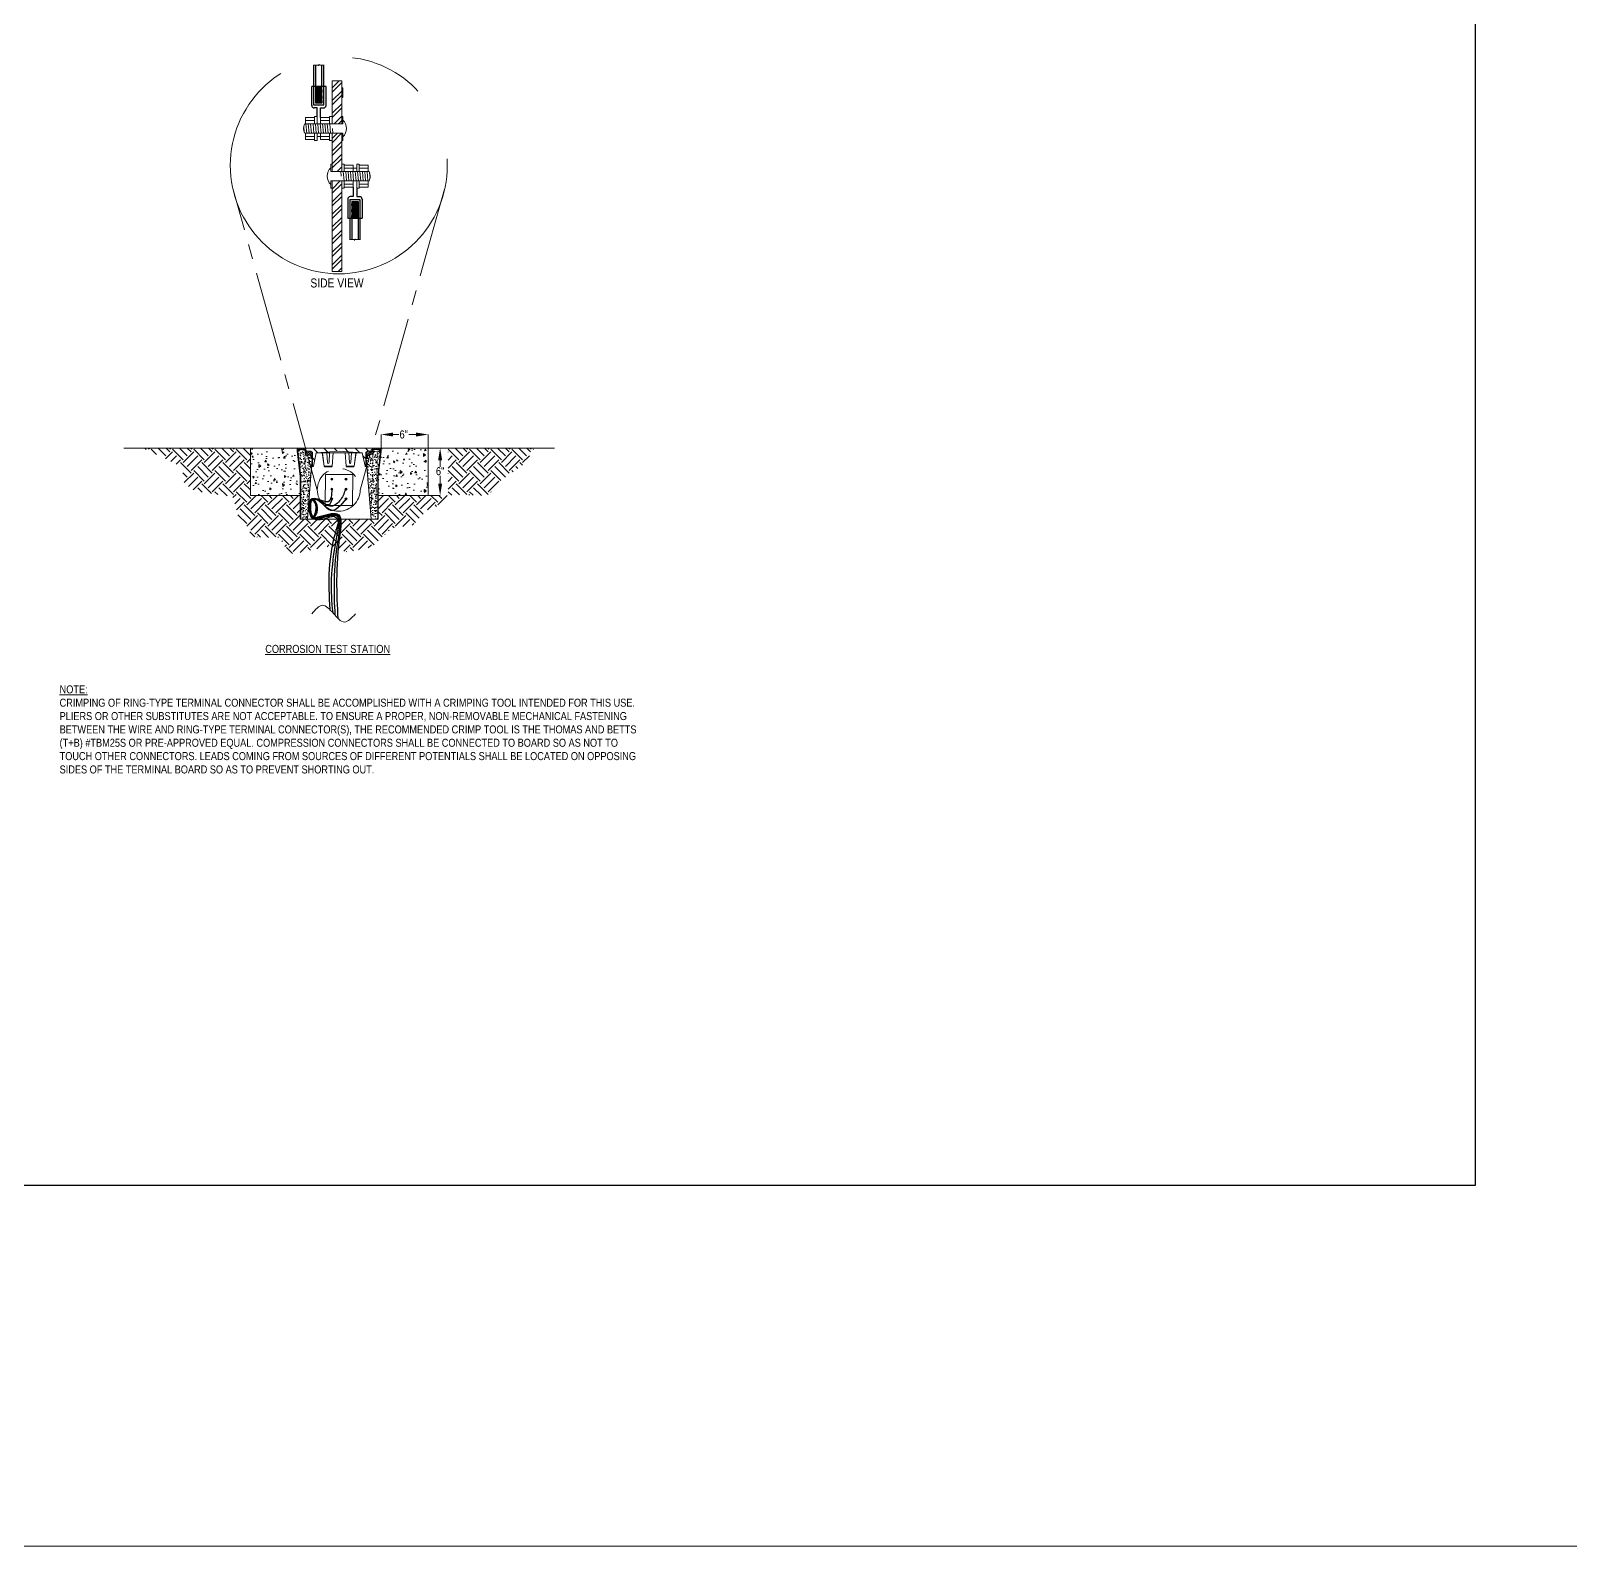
# Model space of a CAD drawing. Header units: inches. Extents: x 0 to 4744, y 0 to 4696.
# Drawn here: x 3428.4 to 3813.2, y 2075.3 to 2454 of the extents above; entities that cross this region are included whole.
import ezdxf

# ---------------------------------------------------------------- set-up
doc = ezdxf.new("R2010")
doc.units = ezdxf.units.IN
doc.header["$LTSCALE"] = 0.2
doc.header["$MEASUREMENT"] = 0
doc.linetypes.add('CENTER2', pattern=[1.125, 0.75, -0.125, 0.125, -0.125])
for name, color, linetype, lineweight in [('E-WIRE-LEAD', 50, 'Continuous', 25), ('G-ANNO', 122, 'Continuous', 20), ('G-ANNO-DIMS', 3, 'Continuous', 20), ('G-DIMS-JOG', 6, 'Continuous', 20), ('MS-LABL-1', 142, 'Continuous', 13), ('MS-LABL-2', 30, 'Continuous', 25), ('O-CONC', 253, 'Continuous', 15), ('O-ERTH', 33, 'Continuous', 20), ('O-MISC', 7, 'Continuous', 15)]:
    doc.layers.add(name, color=color, linetype=linetype, lineweight=lineweight)
doc.styles.get("Standard").update_dxf_attribs({"font": 'ARIALN.TTF'})
doc.dimstyles.get("Standard").update_dxf_attribs({"dimtxt": 2, "dimasz": 3, "dimexe": 0.18, "dimexo": 0.0625, "dimgap": 0.09, "dimtad": 0, "dimtih": 1, "dimtoh": 1, "dimdec": 4, "dimzin": 0, "dimdsep": 46, "dimlunit": 4, "dimtxsty": 'Standard', "dimcen": 0.09, "dimclrd": 256, "dimclre": 256, "dimclrt": 256, "dimadec": 0, "dimazin": 0, "dimtfac": 1, "dimtdec": 4, "dimtofl": 0, "dimtmove": 0, "dimatfit": 3, "dimfxl": 1, "dimtolj": 1, "dimtzin": 0, "dimlwd": -1, "dimlwe": -1, "dimarcsym": 0})
pattern_1 = [(95, (2922.259, 1684.869), (3.674452, 3.083231), [0.499652, -5.496169]), (40, (2922.259, 1684.869), (-4.197022, 2.889773), [0.399721, -4.396935]), (145.45144, (2922.565, 1685.126), (-0.52257, 5.973004), [0.424639, -4.671025]), (91.1842, (2921.317, 1685.811), (5.80724, 4.247797), [0.74948, -8.244253]), (141.6356, (2921.801, 1686.165), (-0.18587, 8.99181), [0.63696, -7.00654]), (36.1842, (2921.317, 1685.811), (-0.18587, 8.99181), [0.59958, -6.5954]), (66, (2922.0234, 1686.0468), (4.708528, 0.915245), [0.499652, -5.496169]), (11, (2922.0234, 1686.047), (-2.269808, 4.56221), [0.399721, -4.396935]), (116.45144, (2922.4158, 1686.123), (2.43872, 5.477454), [0.424639, -4.671025]), (82.5, (2922.2589, 1684.869), (-1.5109013, 1.6254657), [0, -4.343639, 0, -4.463555, 0, -4.41359]), (52.5, (2922.259, 1684.869), (-0.6187216, 3.097237), [0, -2.5448926, 0, -4.2437084, 0, -1.682161]), (12.5, (2921.2084, 1683.8186), (2.6209607, 2.4084595), [0, -1.665506, 0, -5.196378, 0, -6.895193]), (2.5, (2920.7373, 1683.3475), (2.27568, 3.218822), [0, -2.165157, 0, -3.450928, 0, -4.896587])]

# ---------------------------------------------------------------- blocks, each defined once
blk = doc.blocks.new('*D16')
at = {"layer": 'Defpoints', "color": 0, "transparency": 16777216}
for p in [(3515.99, 2353.09), (3515.99, 2349.68), (3527.73, 2349.68)]:
    blk.add_point(p, dxfattribs=at)
at = {"layer": 'G-ANNO-DIMS', "transparency": 16777216}
for p, q in [((3515.99, 2349.68), (3515.99, 2353.09)), ((3518.99, 2353.09), (3520.4, 2353.09)), ((3524.73, 2353.09), (3522.89, 2353.09)), ((3527.73, 2349.68), (3527.73, 2353.09))]:
    blk.add_line(p, q, dxfattribs=at)
for points in [[(3518.99, 2353.59), (3518.99, 2352.59), (3515.99, 2353.09)], [(3524.73, 2353.59), (3524.73, 2352.59), (3527.73, 2353.09)]]:
    blk.add_solid(points, dxfattribs=at)
at = {"layer": 'G-ANNO-DIMS', "transparency": 16777216, "insert": (3521.65, 2353.09), "char_height": 2, "attachment_point": 5}
blk.add_mtext('\\A1;6"', dxfattribs=at)
blk = doc.blocks.new('*D17')
at = {"layer": 'Defpoints', "color": 0, "transparency": 16777216}
for p in [(3527.73, 2349.68), (3530.75, 2349.68), (3527.73, 2337.84)]:
    blk.add_point(p, dxfattribs=at)
at = {"layer": 'G-ANNO-DIMS', "transparency": 16777216}
for p, q in [((3527.73, 2349.68), (3530.75, 2349.68)), ((3530.75, 2346.68), (3530.75, 2345.02)), ((3530.75, 2340.84), (3530.75, 2342.8)), ((3527.73, 2337.84), (3530.75, 2337.84))]:
    blk.add_line(p, q, dxfattribs=at)
for points in [[(3530.25, 2346.68), (3531.25, 2346.68), (3530.75, 2349.68)], [(3530.25, 2340.84), (3531.25, 2340.84), (3530.75, 2337.84)]]:
    blk.add_solid(points, dxfattribs=at)
at = {"layer": 'G-ANNO-DIMS', "transparency": 16777216, "insert": (3530.75, 2343.91), "char_height": 2, "attachment_point": 5}
blk.add_mtext('\\A1;6"', dxfattribs=at)

msp = doc.modelspace()

# ---------------------------------------------------------------- hatches: boundary and pattern name
at = {"layer": 'O-CONC'}
h = msp.add_hatch(dxfattribs=at)
h.set_pattern_fill('AR-CONC', color=256, scale=0.666202, angle=45)
h.set_pattern_definition(pattern_1)
h.paths.add_polyline_path([(3495.15539, 2348.93995), (3495.15539, 2349.68017), (3483.3118, 2349.68017), (3483.3118, 2337.83657), (3495.89562, 2337.83657), (3495.89562, 2342.61665)])
h.paths.add_polyline_path([(3484.49049, 2347.24005, -1), (3485.60082, 2347.24005, -1)], flags=16)
h.paths.add_polyline_path([(3487.26816, 2339.95968, -1), (3486.15782, 2339.95968, -1)], flags=16)
h.paths.add_polyline_path([(3492.11488, 2347.24005, -1), (3493.22522, 2347.24005, -1)], flags=16)
h.paths.add_polyline_path([(3494.89255, 2339.95968, -1), (3493.78222, 2339.95968, -1)], flags=16)
h = msp.add_hatch(dxfattribs=at)
h.set_pattern_fill('AR-CONC', color=256, scale=0.222067)
h.set_pattern_definition([(50, (2922.2589, 1684.8691), (1.5928012, -0.139352), [0.1665506, -1.8320562]), (355, (2922.2589, 1684.869), (-0.3081215, 1.6703737), [0.1332405, -1.465645]), (100.45144, (2922.3916, 1684.8575), (1.2846797, 1.5310216), [0.1415462, -1.5570082]), (46.1842, (2922.259, 1685.3132), (2.3699953, -0.3675644), [0.249826, -2.748084]), (96.63564, (2922.4564, 1685.2826), (2.0755797, 2.1632), [0.2123194, -2.3355136]), (351.18416, (2922.259, 1685.3132), (2.0755797, 2.1632), [0.199861, -2.1984674]), (21, (2922.481, 1685.2022), (1.325536, -0.8940854), [0.1665506, -1.8320562]), (326, (2922.481, 1685.2022), (0.540324, 1.610322), [0.1332405, -1.465645]), (71.45144, (2922.5914, 1685.1277), (1.8658601, 0.7162366), [0.1415462, -1.5570082]), (37.5, (2922.2589, 1684.8691), (0.02700308, 0.7392488), [0, -1.4478796, 0, -1.4878517, 0, -1.47119665]), (7.5, (2922.2589, 1684.8691), (0.5841917, 0.8758599), [0, -0.8482975, 0, -1.41456946, 0, -0.5607202]), (327.5, (2921.7637, 1684.8691), (1.1854457, -0.05008702), [0, -0.5551685, 0, -1.7321259, 0, -2.2983978]), (317.5, (2921.5416, 1684.8691), (1.2950665, 0.2223006), [0, -0.7217191, 0, -1.1503092, 0, -1.6321955])])
h.paths.add_polyline_path([(3498.85652, 2348.19972), (3498.85652, 2348.21028), (3498.7395, 2348.21028), (3498.59494, 2347.11463), (3498.41966, 2347.11253), (3498.41111, 2347.82588), (3497.03705, 2348.27255), (3497.03705, 2349.33814), (3495.47768, 2349.33814), (3495.47768, 2348.93995), (3495.15539, 2348.93995), (3495.89562, 2342.61665), (3495.89562, 2331.91478), (3497.55885, 2331.91478)])
h.paths.add_polyline_path([(3515.88169, 2348.93995), (3515.5594, 2348.93995), (3515.5594, 2349.33814), (3514.00003, 2349.33814), (3514.00003, 2348.27255), (3512.62597, 2347.82588), (3512.61742, 2347.11253), (3512.44214, 2347.11463), (3512.29759, 2348.21028), (3512.18056, 2348.21028), (3512.18056, 2348.19972), (3513.47823, 2331.91478), (3515.14146, 2331.91478), (3515.14146, 2342.61665)])
h = msp.add_hatch(dxfattribs=at)
h.set_pattern_fill('AR-CONC', color=256, scale=0.666202, angle=45)
h.set_pattern_definition(pattern_1)
h.paths.add_polyline_path([(3515.88169, 2348.93995), (3515.88169, 2349.68017), (3527.72528, 2349.68017), (3527.72528, 2337.83657), (3515.14146, 2337.83657), (3515.14146, 2342.61665)])
h.paths.add_polyline_path([(3526.54659, 2347.24005, 1), (3525.43626, 2347.24005, 1)], flags=16)
h.paths.add_polyline_path([(3523.76892, 2339.95968, 1), (3524.87926, 2339.95968, 1)], flags=16)
h.paths.add_polyline_path([(3518.9222, 2347.24005, 1), (3517.81186, 2347.24005, 1)], flags=16)
h.paths.add_polyline_path([(3516.14453, 2339.95968, 1), (3517.25486, 2339.95968, 1)], flags=16)
at = {"layer": 'O-ERTH'}
h = msp.add_hatch(dxfattribs=at)
h.set_pattern_fill('EARTH', color=256, scale=15, angle=45)
h.set_pattern_definition([(45, (-201.3942, 2853.2186), (4e-16, 5.303301), [3.75, -3.75]), (45, (-202.3886, 2854.213), (4e-16, 5.303301), [3.75, -3.75]), (45, (-203.383, 2855.2073), (4e-16, 5.303301), [3.75, -3.75]), (135, (-203.383, 2855.8702), (-5.303301, 4e-16), [3.75, -3.75]), (135, (-202.3886, 2856.8646), (-5.303301, 4e-16), [3.75, -3.75]), (135, (-201.3942, 2857.859), (-5.303301, 4e-16), [3.75, -3.75])])
edge = h.paths.add_edge_path()
edge.add_spline(control_points=[(3505.10049, 2325.15134), (3505.0487, 2325.86699), (3504.90993, 2327.78462), (3505.53612, 2330.76178), (3505.34315, 2331.91478)], knot_values=[31.404518872, 31.404518872, 31.404518872, 31.404518872, 33.699556338, 37.554221018, 37.554221018, 37.554221018, 37.554221018], degree=3, periodic=0)
edge.add_line((3505.34315, 2331.91478), (3497.55885, 2331.91478))
edge.add_line((3497.55885, 2331.91478), (3495.79229, 2331.91478))
edge.add_line((3495.79229, 2331.91478), (3495.79229, 2337.83657))
edge.add_line((3495.79229, 2337.83657), (3483.3118, 2337.83657))
edge.add_line((3483.3118, 2337.83657), (3483.30835, 2349.68017))
edge.add_line((3483.30835, 2349.68017), (3456.65122, 2349.68017))
edge.add_line((3456.65122, 2349.68017), (3466.23367, 2344.96864))
edge.add_line((3466.23367, 2344.96864), (3466.81642, 2340.84973))
edge.add_line((3466.81642, 2340.84973), (3469.52207, 2338.93589))
edge.add_line((3469.52207, 2338.93589), (3478.90283, 2337.53314))
edge.add_line((3478.90283, 2337.53314), (3480.40928, 2332.39601))
edge.add_line((3480.40928, 2332.39601), (3482.18156, 2330.44744))
edge.add_line((3482.18156, 2330.44744), (3483.9664, 2327.43115))
edge.add_line((3483.9664, 2327.43115), (3490.55725, 2327.38162))
edge.add_line((3490.55725, 2327.38162), (3492.48989, 2324.11256))
edge.add_line((3492.48989, 2324.11256), (3494.07567, 2323.27054))
edge.add_line((3494.07567, 2323.27054), (3503.39204, 2325.25178))
edge.add_line((3503.39204, 2325.25178), (3505.12118, 2324.56489))
edge.add_spline(control_points=[(3505.12118, 2324.56489), (3505.11433, 2324.76035), (3505.10741, 2324.95584), (3505.10049, 2325.15134)], knot_values=[50.155230588, 50.155230588, 50.155230588, 50.155230588, 50.683752069, 50.683752069, 50.683752069, 50.683752069], degree=3, periodic=0)
edge = h.paths.add_edge_path()
edge.add_line((3512.28539, 2331.91478), (3505.72178, 2331.91478))
edge.add_spline(control_points=[(3505.72178, 2331.91478), (3505.80626, 2330.9687), (3505.40298, 2328.18406), (3505.5056, 2326.2365), (3505.56142, 2325.17701)], knot_values=[33.304345588, 33.304345588, 33.304345588, 33.304345588, 36.176243148, 39.602487792, 39.602487792, 39.602487792, 39.602487792], degree=3, periodic=0)
edge.add_spline(control_points=[(3505.56142, 2325.17701), (3505.56025, 2324.91515), (3505.55907, 2324.65329), (3505.5579, 2324.39141)], knot_values=[86.265098641, 86.265098641, 86.265098641, 86.265098641, 87.061360454, 87.061360454, 87.061360454, 87.061360454], degree=3, periodic=0)
edge.add_line((3505.5579, 2324.39141), (3507.25736, 2323.71632))
edge.add_line((3507.25736, 2323.71632), (3513.68734, 2324.90985))
edge.add_line((3513.68734, 2324.90985), (3515.90831, 2327.03323))
edge.add_line((3515.90831, 2327.03323), (3512.28539, 2331.91478))
edge = h.paths.add_edge_path()
edge.add_spline(control_points=[(3505.31986, 2325.13466), (3505.27703, 2325.91287), (3505.17179, 2327.82496), (3505.7613, 2330.76537), (3505.57247, 2331.91478)], knot_values=[27.938164786, 27.938164786, 27.938164786, 27.938164786, 30.443175856, 34.093046407, 34.093046407, 34.093046407, 34.093046407], degree=3, periodic=0)
edge.add_line((3505.57247, 2331.91478), (3505.34315, 2331.91478))
edge.add_spline(control_points=[(3505.34315, 2331.91478), (3505.53612, 2330.76178), (3504.90993, 2327.78462), (3505.0487, 2325.86699), (3505.10049, 2325.15134)], knot_values=[31.404518872, 31.404518872, 31.404518872, 31.404518872, 35.259183552, 37.554221018, 37.554221018, 37.554221018, 37.554221018], degree=3, periodic=0)
edge.add_spline(control_points=[(3505.10049, 2325.15134), (3505.10741, 2324.95584), (3505.11433, 2324.76035), (3505.12118, 2324.56489)], knot_values=[50.155230588, 50.155230588, 50.155230588, 50.155230588, 50.683752069, 50.683752069, 50.683752069, 50.683752069], degree=3, periodic=0)
edge.add_line((3505.12118, 2324.56489), (3505.33218, 2324.48108))
edge.add_spline(control_points=[(3505.33218, 2324.48108), (3505.32812, 2324.69893), (3505.32399, 2324.91679), (3505.31986, 2325.13466)], knot_values=[49.337675108, 49.337675108, 49.337675108, 49.337675108, 49.976123735, 49.976123735, 49.976123735, 49.976123735], degree=3, periodic=0)
edge = h.paths.add_edge_path()
edge.add_spline(control_points=[(3505.56142, 2325.17701), (3505.5056, 2326.2365), (3505.40298, 2328.18406), (3505.80626, 2330.9687), (3505.72178, 2331.91478)], knot_values=[33.304345588, 33.304345588, 33.304345588, 33.304345588, 36.730590231, 39.602487792, 39.602487792, 39.602487792, 39.602487792], degree=3, periodic=0)
edge.add_line((3505.72178, 2331.91478), (3505.57247, 2331.91478))
edge.add_spline(control_points=[(3505.57247, 2331.91478), (3505.7613, 2330.76537), (3505.17179, 2327.82496), (3505.27703, 2325.91287), (3505.31986, 2325.13466)], knot_values=[27.938164786, 27.938164786, 27.938164786, 27.938164786, 31.588035337, 34.093046407, 34.093046407, 34.093046407, 34.093046407], degree=3, periodic=0)
edge.add_spline(control_points=[(3505.31986, 2325.13466), (3505.32399, 2324.91679), (3505.32812, 2324.69893), (3505.33218, 2324.48108)], knot_values=[49.337675108, 49.337675108, 49.337675108, 49.337675108, 49.976123735, 49.976123735, 49.976123735, 49.976123735], degree=3, periodic=0)
edge.add_line((3505.33218, 2324.48108), (3505.5579, 2324.39141))
edge.add_spline(control_points=[(3505.5579, 2324.39141), (3505.55907, 2324.65329), (3505.56025, 2324.91515), (3505.56142, 2325.17701)], knot_values=[86.265098641, 86.265098641, 86.265098641, 86.265098641, 87.061360454, 87.061360454, 87.061360454, 87.061360454], degree=3, periodic=0)
h.paths.add_polyline_path([(3532.72763, 2337.83657), (3515.24479, 2337.83657), (3515.24479, 2331.91478), (3513.47823, 2331.91478), (3512.28539, 2331.91478), (3515.90831, 2327.03323), (3518.66413, 2329.66795), (3523.94387, 2330.44655), (3527.40057, 2334.17716), (3530.0713, 2335.23251), (3533.86002, 2338.08818), (3542.80388, 2337.77779), (3545.52063, 2341.35111), (3551.66755, 2345.61479), (3554.26785, 2349.68017), (3532.72763, 2349.68017)])
at = {"layer": 'O-MISC'}
h = msp.add_hatch(dxfattribs=at)
h.set_pattern_fill('ANSI32', color=256, scale=5.954107)
h.set_pattern_definition([(45, (2374.516, 3069.251), (-1.578821, 1.578821), []), (45, (2375.5685, 3069.251), (-1.578821, 1.578821), [])])
h.paths.add_polyline_path([(3506.13981, 2430.75236), (3506.13981, 2441.46975), (3503.75816, 2441.46975), (3503.75816, 2430.75236)])
h.paths.add_polyline_path([(3506.13981, 2393.8369), (3506.13981, 2416.4625), (3503.75816, 2416.4625), (3503.75816, 2393.8369)])
h = msp.add_hatch(dxfattribs=at)
h.set_pattern_fill('ANSI32', color=256, scale=5.954107)
h.set_pattern_definition([(45, (2374.516, 3069.251), (-1.578821, 1.578821), []), (45, (2375.5685, 3069.251), (-1.578821, 1.578821), [])])
h.paths.add_polyline_path([(3503.75816, 2428.37072), (3503.75816, 2418.84415), (3506.13981, 2418.84415), (3506.13981, 2428.37072)])
at = {"layer": 'O-MISC', "lineweight": 9}
h = msp.add_hatch(dxfattribs=at)
h.set_pattern_fill('ANSI31', color=256, scale=2.960899)
h.set_pattern_definition([(45, (-4968.4246, -845.23516), (-0.261708963, 0.261708963), [])])
h.paths.add_polyline_path([(3498.85652, 2348.56983), (3498.4569, 2348.93995), (3497.19841, 2348.93995), (3497.19841, 2349.68017), (3495.15539, 2349.68017), (3495.15539, 2348.93995), (3495.47768, 2348.93995), (3495.47768, 2349.33814), (3497.03705, 2349.33814), (3497.03705, 2348.27255), (3498.41111, 2347.82588), (3498.41966, 2347.11253), (3498.59494, 2347.11463), (3498.7395, 2348.21028), (3498.85652, 2348.21028)])
h.paths.add_polyline_path([(3514.00003, 2349.33814), (3515.5594, 2349.33814), (3515.5594, 2348.93995), (3515.88169, 2348.93995), (3515.88169, 2349.68017), (3513.83867, 2349.68017), (3513.83867, 2348.93995), (3512.58018, 2348.93995), (3512.18056, 2348.56983), (3512.18056, 2348.21028), (3512.29759, 2348.21028), (3512.44214, 2347.11463), (3512.61742, 2347.11253), (3512.62597, 2347.82588), (3514.00003, 2348.27255)])
at = {"layer": 'O-MISC'}
h = msp.add_hatch(dxfattribs=at)
h.set_pattern_fill('ANSI31', color=256, scale=14.804495, angle=90)
h.set_pattern_definition([(135, (2894.3247, 1606.599), (-1.3085448, -1.3085448), [])])
h.paths.add_polyline_path([(3513.83867, 2349.68017), (3497.19841, 2349.68017), (3497.19841, 2348.93995), (3498.4569, 2348.93995), (3498.85652, 2348.56983), (3498.85652, 2345.05876), (3499.06142, 2345.21069), (3499.78154, 2348.52557), (3505.51854, 2348.94889), (3511.25554, 2348.52557), (3511.97566, 2345.21069), (3512.18056, 2345.05876), (3512.18056, 2348.56983), (3512.58018, 2348.93995), (3513.83867, 2348.93995)])
h = msp.add_hatch(color=256, dxfattribs=at)
h.dxf.hatch_style = 1
h.paths.add_polyline_path([(3503.93553, 2341.90997, 1), (3503.43246, 2341.90997, 1)])
h = msp.add_hatch(color=256, dxfattribs=at)
h.dxf.hatch_style = 1
h.paths.add_polyline_path([(3503.93553, 2339.45998, 1), (3503.43246, 2339.45998, 1)])
h = msp.add_hatch(color=256, dxfattribs=at)
h.dxf.hatch_style = 1
h.paths.add_polyline_path([(3507.47256, 2341.90997, 1), (3506.96949, 2341.90997, 1)])
h = msp.add_hatch(color=256, dxfattribs=at)
h.dxf.hatch_style = 1
h.paths.add_polyline_path([(3507.47256, 2339.45998, 1), (3506.96949, 2339.45998, 1)])
h = msp.add_hatch(color=256, dxfattribs=at)
h.dxf.hatch_style = 1
h.paths.add_polyline_path([(3503.93553, 2337.01, 1), (3503.43246, 2337.01, 1)])
h = msp.add_hatch(color=256, dxfattribs=at)
h.dxf.hatch_style = 1
h.paths.add_polyline_path([(3507.47256, 2337.01, 1), (3506.96949, 2337.01, 1)])

# ---------------------------------------------------------------- linework, layer by layer
at = {"layer": 'E-WIRE-LEAD'}
for p, q in [((3499.19656, 2435.40751), (3499.19656, 2445.40899)), ((3499.67147, 2435.88242), (3499.67147, 2445.40899)), ((3501.21478, 2435.88242), (3501.21478, 2445.40899)), ((3501.68969, 2435.40751), (3501.68969, 2445.40899)), ((3498.65689, 2435.28701), (3498.65689, 2440.05029)), ((3502.22936, 2440.05029), (3498.65689, 2440.05029)), ((3499.67367, 2440.05029), (3499.92549, 2435.88242)), ((3499.77031, 2440.05029), (3500.02213, 2435.88242)), ((3499.86694, 2440.05029), (3500.11876, 2435.88242)), ((3499.96357, 2440.05029), (3500.21539, 2435.88242)), ((3500.0602, 2440.05029), (3500.31202, 2435.88242)), ((3500.15684, 2440.05029), (3500.40866, 2435.88242)), ((3500.25347, 2440.05029), (3500.50529, 2435.88242)), ((3500.3501, 2440.05029), (3500.60192, 2435.88242)), ((3500.44673, 2440.05029), (3500.69855, 2435.88242)), ((3500.54337, 2440.05029), (3500.79518, 2435.88242)), ((3500.64, 2440.05029), (3500.89182, 2435.88242)), ((3500.73663, 2440.05029), (3500.98845, 2435.88242)), ((3500.83326, 2440.05029), (3501.08508, 2435.88242)), ((3500.9299, 2440.05029), (3501.18171, 2435.88242)), ((3501.02653, 2440.05029), (3501.21478, 2436.93455)), ((3501.12281, 2440.05611), (3501.21478, 2438.53392)), ((3502.22936, 2435.28701), (3502.22936, 2440.05029)), ((3499.67147, 2438.48734), (3499.82886, 2435.88242)), ((3499.67147, 2436.88797), (3499.73223, 2435.88242)), ((3501.21478, 2435.88242), (3499.67147, 2435.88242)), ((3501.68969, 2435.40751), (3499.19656, 2435.40751)), ((3500.00999, 2434.6916), (3499.2523, 2434.6916)), ((3500.00999, 2432.53859), (3500.00999, 2434.6916)), ((3500.87626, 2432.30995), (3500.87626, 2434.6916)), ((3500.87626, 2434.6916), (3501.63395, 2434.6916)), ((3509.02171, 2414.90491), (3509.02171, 2412.52327)), ((3509.88798, 2414.67627), (3509.88798, 2412.52327)), ((3507.66861, 2411.92786), (3507.66861, 2407.16457)), ((3508.20828, 2411.80736), (3508.20828, 2401.80588)), ((3508.20828, 2411.80736), (3510.70141, 2411.80736)), ((3509.02171, 2412.52327), (3508.26402, 2412.52327)), ((3508.68319, 2411.33245), (3508.68319, 2401.80588)), ((3508.68319, 2411.33245), (3510.2265, 2411.33245)), ((3508.68319, 2408.72752), (3508.84058, 2411.33245)), ((3508.68319, 2410.3269), (3508.74395, 2411.33245)), ((3508.68539, 2407.16457), (3508.93721, 2411.33245)), ((3508.78202, 2407.16457), (3509.03384, 2411.33245)), ((3508.87866, 2407.16457), (3509.13048, 2411.33245)), ((3508.97529, 2407.16457), (3509.22711, 2411.33245)), ((3509.07192, 2407.16457), (3509.32374, 2411.33245)), ((3509.16855, 2407.16457), (3509.42037, 2411.33245)), ((3509.26519, 2407.16457), (3509.51701, 2411.33245)), ((3509.36182, 2407.16457), (3509.61364, 2411.33245)), ((3509.45845, 2407.16457), (3509.71027, 2411.33245)), ((3509.55508, 2407.16457), (3509.8069, 2411.33245)), ((3509.65172, 2407.16457), (3509.90353, 2411.33245)), ((3509.74835, 2407.16457), (3510.00017, 2411.33245)), ((3509.84498, 2407.16457), (3510.0968, 2411.33245)), ((3509.88798, 2412.52327), (3510.64567, 2412.52327)), ((3509.94161, 2407.16457), (3510.19343, 2411.33245)), ((3510.03825, 2407.16457), (3510.2265, 2410.28032)), ((3510.2265, 2411.33245), (3510.2265, 2401.80588)), ((3510.70141, 2411.80736), (3510.70141, 2401.80588)), ((3511.24108, 2411.92786), (3511.24108, 2407.16457)), ((3507.66861, 2407.16457), (3511.24108, 2407.16457)), ((3510.13488, 2407.16457), (3510.2265, 2408.68094))]:
    msp.add_line(p, q, dxfattribs=at)
for centre, start, end in [((3499.25418, 2435.28889), 180.1802293, 269.8197707), ((3501.63207, 2435.28889), 270.1802293, 359.8197707), ((3508.2659, 2411.92598), 90.1802293, 179.8197707), ((3510.64379, 2411.92598), 0.1802293, 89.8197707)]:
    msp.add_arc(centre, 0.59729, start, end, dxfattribs=at)
for points, knots in [([(3503.684, 2337.01), (3503.53815, 2336.44839), (3502.95822, 2334.2154), (3500.37843, 2337.07057), (3497.30357, 2336.97995), (3498.20623, 2330.19111), (3500.52011, 2334.71051), (3498.85665, 2338.14258), (3497.63445, 2334.52678), (3499.11065, 2331.65328), (3502.1619, 2332.93574), (3506.3643, 2333.47032), (3503.87639, 2320.72847), (3504.14211, 2313.45407), (3504.45598, 2307.95992)], [0, 0, 0, 0, 1.477802386, 5.87589217, 6.032843422, 10.60013942, 13.234894045, 15.577916837, 18.19159775, 20.216932965, 24.352694727, 26.137324788, 31.588035337, 51.064457758, 51.064457758, 51.064457758, 51.064457758]), ([(3507.22102, 2337.01), (3505.9179, 2335.40842), (3503.42691, 2332.34688), (3501.13078, 2336.45912), (3499.45389, 2336.91717), (3497.5836, 2337.32009), (3498.24917, 2330.04709), (3500.26162, 2334.64997), (3498.79434, 2337.7492), (3497.76255, 2334.26706), (3498.93782, 2331.55995), (3501.93626, 2332.47481), (3506.22232, 2333.75645), (3503.27349, 2321.09465), (3503.27659, 2313.85187), (3503.89391, 2308.60143)], [0, 0, 0, 0, 4.800622011, 9.176723212, 9.785187227, 10.092254678, 14.665068826, 17.281012083, 19.326556399, 21.643297853, 24.139538206, 27.082682108, 29.790221632, 35.259183552, 53.819248986, 53.819248986, 53.819248986, 53.819248986]), ([(3507.06893, 2339.31845), (3506.72115, 2338.34127), (3506.06814, 2336.50647), (3502.93043, 2334.33209), (3501.11528, 2336.91199), (3497.68437, 2337.10097), (3497.7777, 2334.01797), (3498.89686, 2331.71862), (3500.23361, 2332.70459), (3501.95922, 2332.80275), (3503.49493, 2333.48647), (3506.39406, 2333.18808), (3504.46075, 2320.80998), (3504.83437, 2313.23285), (3505.20433, 2307.15755)], [0, 0, 0, 0, 3.163302633, 5.93953117, 9.056444487, 10.93448032, 14.458383635, 15.863263907, 17.046450759, 18.421185771, 21.192913703, 21.925053626, 26.654839096, 47.991549079, 47.991549079, 47.991549079, 47.991549079]), ([(3503.684, 2339.45998), (3503.60706, 2338.01557), (3503.43682, 2334.8198), (3498.45919, 2338.44444), (3497.71933, 2334.631), (3498.73237, 2330.96685), (3500.78504, 2334.59597), (3498.29365, 2338.89202), (3497.85059, 2330.48048), (3502.15596, 2332.23866), (3504.38444, 2332.83455), (3505.52941, 2331.4292), (3502.58806, 2323.4809), (3502.77595, 2316.05546), (3503.19062, 2309.35904)], [0, 0, 0, 0, 3.280966402, 7.259154559, 10.071602766, 12.417740715, 15.214001093, 17.745967306, 22.28733651, 26.492891165, 27.680827092, 28.847504786, 31.016486037, 51.266919111, 51.266919111, 51.266919111, 51.266919111])]:
    msp.add_open_spline(points, degree=3, knots=knots, dxfattribs=at)
at = {"layer": 'G-DIMS-JOG', "linetype": 'CENTER2', "ltscale": 150}
for p, q in [((3500.04911, 2339.2009), (3478.91894, 2414.59061)), ((3531.86978, 2414.37462), (3510.74949, 2339.2009))]:
    msp.add_line(p, q, dxfattribs=at)
at = {"layer": 'G-DIMS-JOG', "linetype": 'Continuous'}
for points in [[(3499.08939, 2445.40899), (3500.29427, 2445.40899), (3500.3687, 2445.2045), (3500.51755, 2445.61347), (3500.59198, 2445.40899), (3501.79686, 2445.40899)], [(3508.10111, 2401.80588), (3509.30599, 2401.80588), (3509.38042, 2401.60139), (3509.52927, 2402.01036), (3509.6037, 2401.80588), (3510.80858, 2401.80588)]]:
    msp.add_lwpolyline(points, dxfattribs=at)
at = {"layer": 'G-DIMS-JOG', "linetype": 'CENTER2', "ltscale": 750}
msp.add_circle((3505.41831, 2420.35387), 27.11884, dxfattribs=at)
at = {"layer": 'G-DIMS-JOG', "linetype": 'CENTER2', "ltscale": 150}
msp.add_circle((3505.40451, 2339.29576), 5.35019, dxfattribs=at)
at = {"layer": 'G-DIMS-JOG'}
msp.add_spline([(3498.68768, 2308.28054), (3501.31946, 2310.43281), (3504.07083, 2308.40011), (3506.82223, 2306.24784), (3509.5736, 2308.28054)], degree=3, dxfattribs=at)
at = {"layer": 'MS-LABL-1'}
msp.add_lwpolyline([(3125.72583, 2748.11596), (3879.64546, 2748.11596), (3879.64546, 2075.33606), (3125.72583, 2075.33606)], close=True, dxfattribs=at)
at = {"layer": 'MS-LABL-2'}
msp.add_lwpolyline([(3215.86216, 2657.97963), (3789.50913, 2657.97963), (3789.50913, 2165.47239), (3215.86216, 2165.47239)], close=True, dxfattribs=at)
at = {"layer": 'O-CONC'}
for p, q in [((3483.3118, 2337.83657), (3483.30835, 2349.68017)), ((3515.88169, 2349.68017), (3527.72528, 2349.68017)), ((3527.72528, 2349.68017), (3527.72528, 2337.83657)), ((3495.79229, 2331.91478), (3495.79229, 2342.61665)), ((3495.89562, 2331.91478), (3495.89562, 2342.61665)), ((3483.3118, 2337.83657), (3495.89562, 2337.83657)), ((3527.72528, 2337.83657), (3515.14146, 2337.83657)), ((3515.24479, 2331.91478), (3495.79229, 2331.91478))]:
    msp.add_line(p, q, dxfattribs=at)
at = {"layer": 'O-ERTH'}
msp.add_line((3559.37337, 2349.68017), (3451.66371, 2349.68017), dxfattribs=at)
at = {"layer": 'O-MISC'}
for p, q in [((3506.43751, 2439.68352), (3506.13981, 2439.68352)), ((3506.43751, 2439.68352), (3506.43751, 2437.30188)), ((3506.43751, 2437.30188), (3506.13981, 2437.30188)), ((3499.36088, 2432.30995), (3497.12809, 2432.30995)), ((3497.12809, 2430.75236), (3497.12809, 2432.30995)), ((3499.36088, 2432.53859), (3499.36088, 2430.75236)), ((3499.36088, 2432.53859), (3500.00999, 2432.53859)), ((3499.36088, 2432.30995), (3499.36088, 2430.75236)), ((3500.00999, 2430.75236), (3500.00999, 2432.53859)), ((3503.10905, 2432.30995), (3500.87626, 2432.30995)), ((3500.87626, 2430.75236), (3500.87626, 2432.30995)), ((3503.10905, 2432.53859), (3503.75816, 2432.53859)), ((3503.10905, 2432.30995), (3503.10905, 2432.53859)), ((3503.10905, 2432.30995), (3503.10905, 2430.75236)), ((3506.46436, 2432.53859), (3506.13981, 2432.53859)), ((3506.46436, 2432.53859), (3506.46436, 2430.75236)), ((3496.65853, 2430.03816), (3496.77905, 2428.66061)), ((3506.13981, 2430.75236), (3496.91094, 2430.75236)), ((3496.91094, 2428.37072), (3506.13981, 2428.37072)), ((3499.36088, 2431.53116), (3497.12809, 2431.53116)), ((3497.12809, 2426.81312), (3497.12809, 2428.37072)), ((3497.19145, 2430.75236), (3497.39982, 2428.37072)), ((3497.78686, 2430.75236), (3497.99523, 2428.37072)), ((3498.38228, 2430.75236), (3498.59064, 2428.37072)), ((3498.97769, 2430.75236), (3499.18605, 2428.37072)), ((3499.36088, 2428.37072), (3499.36088, 2426.58449)), ((3499.36088, 2428.37072), (3499.36088, 2426.81312)), ((3499.5731, 2430.75236), (3499.78146, 2428.37072)), ((3500.00999, 2426.58449), (3500.00999, 2428.37072)), ((3500.16851, 2430.75236), (3500.37687, 2428.37072)), ((3500.76392, 2430.75236), (3500.97228, 2428.37072)), ((3503.10905, 2431.53116), (3500.87626, 2431.53116)), ((3500.87626, 2426.81312), (3500.87626, 2428.37072)), ((3501.35933, 2430.75236), (3501.5677, 2428.37072)), ((3501.95474, 2430.75236), (3502.16311, 2428.37072)), ((3502.55015, 2430.75236), (3502.75852, 2428.37072)), ((3503.10905, 2428.37072), (3503.10905, 2426.81312)), ((3503.14556, 2430.75236), (3503.35393, 2428.37072)), ((3503.75816, 2430.75236), (3506.13981, 2430.75236)), ((3503.75816, 2428.37072), (3503.75816, 2418.84415)), ((3503.84515, 2429.56154), (3503.94934, 2428.37072)), ((3506.13981, 2431.64548), (3506.46436, 2431.64548)), ((3506.13981, 2430.75236), (3506.46436, 2430.75236)), ((3506.13981, 2418.84415), (3506.13981, 2428.37072)), ((3506.13981, 2428.37072), (3506.46436, 2428.37072)), ((3506.46436, 2428.37072), (3506.46436, 2426.58449)), ((3499.36088, 2427.59192), (3497.12809, 2427.59192)), ((3499.36088, 2426.81312), (3497.12809, 2426.81312)), ((3499.36088, 2426.58449), (3500.00999, 2426.58449)), ((3500.87626, 2427.59192), (3500.00999, 2427.59192)), ((3503.10905, 2427.59192), (3500.87626, 2427.59192)), ((3503.10905, 2426.81312), (3500.87626, 2426.81312)), ((3503.10905, 2426.81312), (3503.10905, 2426.58449)), ((3503.10905, 2426.58449), (3503.75816, 2426.58449)), ((3506.13981, 2427.4776), (3506.46436, 2427.4776)), ((3506.46436, 2426.58449), (3506.13981, 2426.58449)), ((3503.43361, 2418.84415), (3503.43361, 2420.63038)), ((3503.43361, 2420.63038), (3503.75816, 2420.63038)), ((3506.78892, 2420.63038), (3506.13981, 2420.63038)), ((3506.78892, 2420.40174), (3506.78892, 2420.63038)), ((3506.78892, 2418.84415), (3506.78892, 2420.40174)), ((3506.78892, 2420.40174), (3509.02171, 2420.40174)), ((3509.02171, 2420.40174), (3509.02171, 2418.84415)), ((3509.88798, 2420.63038), (3509.88798, 2418.84415)), ((3510.53709, 2420.63038), (3509.88798, 2420.63038)), ((3510.53709, 2418.84415), (3510.53709, 2420.63038)), ((3510.53709, 2418.84415), (3510.53709, 2420.40174)), ((3510.53709, 2420.40174), (3512.76988, 2420.40174)), ((3512.76988, 2420.40174), (3512.76988, 2418.84415)), ((3503.75816, 2418.84415), (3503.43361, 2418.84415)), ((3503.75816, 2418.84415), (3512.98703, 2418.84415)), ((3506.05282, 2417.65333), (3505.94863, 2418.84415)), ((3506.75241, 2416.4625), (3506.54404, 2418.84415)), ((3506.78892, 2419.62294), (3509.02171, 2419.62294)), ((3507.34782, 2416.4625), (3507.13945, 2418.84415)), ((3507.94323, 2416.4625), (3507.73486, 2418.84415)), ((3508.53864, 2416.4625), (3508.33027, 2418.84415)), ((3509.13405, 2416.4625), (3508.92569, 2418.84415)), ((3509.02171, 2419.62294), (3509.88798, 2419.62294)), ((3509.72946, 2416.4625), (3509.5211, 2418.84415)), ((3510.32487, 2416.4625), (3510.11651, 2418.84415)), ((3510.53709, 2419.62294), (3512.76988, 2419.62294)), ((3510.92028, 2416.4625), (3510.71192, 2418.84415)), ((3511.5157, 2416.4625), (3511.30733, 2418.84415)), ((3512.11111, 2416.4625), (3511.90274, 2418.84415)), ((3512.70652, 2416.4625), (3512.49815, 2418.84415)), ((3513.23944, 2417.1767), (3513.11892, 2418.55426)), ((3503.43361, 2414.67627), (3503.43361, 2416.4625)), ((3503.75816, 2416.4625), (3503.43361, 2416.4625)), ((3503.43361, 2414.67627), (3503.75816, 2414.67627)), ((3503.75816, 2416.4625), (3503.75816, 2393.8369)), ((3512.98703, 2416.4625), (3503.75816, 2416.4625)), ((3503.75816, 2416.4625), (3506.13981, 2416.4625)), ((3506.13981, 2393.8369), (3506.13981, 2416.4625)), ((3506.78892, 2414.67627), (3506.13981, 2414.67627)), ((3506.78892, 2414.90491), (3506.78892, 2416.4625)), ((3506.78892, 2415.68371), (3509.02171, 2415.68371)), ((3506.78892, 2414.90491), (3509.02171, 2414.90491)), ((3506.78892, 2414.90491), (3506.78892, 2414.67627)), ((3509.02171, 2416.4625), (3509.02171, 2414.90491)), ((3509.88798, 2416.4625), (3509.88798, 2414.67627)), ((3510.53709, 2414.67627), (3509.88798, 2414.67627)), ((3510.53709, 2414.67627), (3510.53709, 2416.4625)), ((3510.53709, 2414.90491), (3510.53709, 2416.4625)), ((3510.53709, 2415.68371), (3512.76988, 2415.68371)), ((3510.53709, 2414.90491), (3512.76988, 2414.90491)), ((3512.76988, 2416.4625), (3512.76988, 2414.90491)), ((3503.75816, 2393.8369), (3506.13981, 2393.8369)), ((3495.05206, 2349.68017), (3495.05206, 2348.93995)), ((3495.79229, 2342.61665), (3495.05206, 2348.93995)), ((3495.15539, 2349.68017), (3495.15539, 2348.93995)), ((3495.89562, 2342.61665), (3495.15539, 2348.93995)), ((3495.15539, 2348.93995), (3495.47768, 2348.93995)), ((3495.47768, 2348.93995), (3495.47768, 2349.33814)), ((3495.47768, 2349.33814), (3497.03705, 2349.33814)), ((3497.03705, 2349.33814), (3497.03705, 2348.27255)), ((3497.03705, 2348.27255), (3498.41111, 2347.82588)), ((3497.19841, 2349.68017), (3497.19841, 2348.93995)), ((3497.19841, 2348.93995), (3498.4569, 2348.93995)), ((3498.85652, 2348.19972), (3497.55885, 2331.91478)), ((3498.41111, 2347.82588), (3498.41966, 2347.11253)), ((3498.85652, 2348.56983), (3498.4569, 2348.93995)), ((3498.59494, 2347.11463), (3498.7395, 2348.21028)), ((3498.7395, 2348.21028), (3498.85652, 2348.21028)), ((3498.85652, 2348.56983), (3498.85652, 2345.05876)), ((3499.06142, 2345.21069), (3499.78154, 2348.52557)), ((3499.78154, 2348.52557), (3505.51854, 2348.94889)), ((3499.78154, 2348.52557), (3511.25554, 2348.52557)), ((3501.80196, 2345.21069), (3501.26824, 2348.52557)), ((3501.80196, 2345.21069), (3501.33243, 2348.52557)), ((3502.59546, 2346.06341), (3502.46767, 2348.52557)), ((3502.97819, 2346.06341), (3503.12383, 2348.52557)), ((3503.99681, 2348.52557), (3503.74506, 2345.21069)), ((3511.25554, 2348.52557), (3505.51854, 2348.94889)), ((3507.04027, 2348.52557), (3507.29202, 2345.21069)), ((3508.05889, 2346.06341), (3507.91325, 2348.52557)), ((3508.44163, 2346.06341), (3508.56941, 2348.52557)), ((3509.23512, 2345.21069), (3509.70465, 2348.52557)), ((3509.23512, 2345.21069), (3509.76884, 2348.52557)), ((3511.97566, 2345.21069), (3511.25554, 2348.52557)), ((3512.18056, 2348.56983), (3512.58018, 2348.93995)), ((3512.18056, 2348.56983), (3512.18056, 2345.05876)), ((3512.29759, 2348.21028), (3512.18056, 2348.21028)), ((3512.18056, 2348.19972), (3513.47823, 2331.91478)), ((3512.44214, 2347.11463), (3512.29759, 2348.21028)), ((3513.83867, 2348.93995), (3512.58018, 2348.93995)), ((3512.62597, 2347.82588), (3512.61742, 2347.11253)), ((3514.00003, 2348.27255), (3512.62597, 2347.82588)), ((3513.83867, 2349.68017), (3513.83867, 2348.93995)), ((3515.5594, 2349.33814), (3514.00003, 2349.33814)), ((3514.00003, 2349.33814), (3514.00003, 2348.27255)), ((3515.14146, 2342.61665), (3515.88169, 2348.93995)), ((3515.24479, 2342.61665), (3515.98502, 2348.93995)), ((3515.5594, 2348.93995), (3515.5594, 2349.33814)), ((3515.88169, 2348.93995), (3515.5594, 2348.93995)), ((3515.88169, 2349.68017), (3515.88169, 2348.93995)), ((3515.98502, 2349.68017), (3515.98502, 2348.93995)), ((3498.41966, 2347.11253), (3498.59494, 2347.11463)), ((3498.85652, 2345.05876), (3499.06142, 2345.21069)), ((3501.88815, 2345.05876), (3501.80196, 2345.21069)), ((3501.80196, 2345.21069), (3503.74506, 2345.21069)), ((3503.57195, 2345.05876), (3501.88815, 2345.05876)), ((3503.74506, 2345.21069), (3503.57195, 2345.05876)), ((3507.29202, 2345.21069), (3507.46513, 2345.05876)), ((3509.23512, 2345.21069), (3507.29202, 2345.21069)), ((3507.46513, 2345.05876), (3509.14893, 2345.05876)), ((3509.14893, 2345.05876), (3509.23512, 2345.21069)), ((3512.18056, 2345.05876), (3511.97566, 2345.21069)), ((3512.61742, 2347.11253), (3512.44214, 2347.11463)), ((3515.14146, 2331.91478), (3515.14146, 2342.61665)), ((3515.24479, 2331.91478), (3515.24479, 2342.61665))]:
    msp.add_line(p, q, dxfattribs=at)
msp.add_lwpolyline([(3506.13981, 2430.75236), (3506.13981, 2441.46975), (3503.75816, 2441.46975), (3503.75816, 2430.75236)], dxfattribs=at)
msp.add_lwpolyline([(3502.05949, 2343.12271), (3508.89769, 2343.12271), (3508.85968, 2335.34286), (3502.02148, 2335.34286)], close=True, dxfattribs=at)
for centre in [(3503.684, 2341.90997), (3503.684, 2339.45998), (3507.22102, 2341.90997), (3507.22102, 2339.45998), (3503.684, 2337.01), (3507.22102, 2337.01)]:
    msp.add_circle(centre, 0.25154, dxfattribs=at)
for centre, radius, start, end in [((3499.14373, 2429.56154), 2.5305, 151.9275131, 208.0724869), ((3504.47966, 2429.56154), 2.87782, 313.602819, 46.397181), ((3505.41831, 2417.65333), 2.87782, 133.602819, 226.397181), ((3510.75424, 2417.65333), 2.5305, 331.9275131, 28.0724869), ((3502.78682, 2346.06341), 0.19137, 180, 360), ((3508.25026, 2346.06341), 0.19137, 180, 0)]:
    msp.add_arc(centre, radius, start, end, dxfattribs=at)

# ---------------------------------------------------------------- texts
at = {"layer": 'G-ANNO', "attachment_point": 1}
for s, width, gutter_width, insert, char_height in [('SIDE VIEW', 86.2919999, 10, (3498.3186, 2392.07809), 2.25), ('{\\LCORROSION TEST STATION}', 79.3255633, 10, (3487.04754, 2300.52402), 2), ('{\\LNOTE:}\\PCRIMPING OF RING-TYPE TERMINAL CONNECTOR SHALL BE ACCOMPLISHED WITH A CRIMPING TOOL INTENDED FOR THIS USE. PLIERS OR OTHER SUBSTITUTES ARE NOT ACCEPTABLE. TO ENSURE A PROPER, NON-REMOVABLE MECHANICAL FASTENING BETWEEN THE WIRE AND RING-TYPE TERMINAL CONNECTOR(S), THE RECOMMENDED CRIMP TOOL IS THE THOMAS AND BETTS (T+B) #TBM25S OR PRE-APPROVED EQUAL. COMPRESSION CONNECTORS SHALL BE CONNECTED TO BOARD SO AS NOT TO TOUCH OTHER CONNECTORS. LEADS COMING FROM SOURCES OF DIFFERENT POTENTIALS SHALL BE LOCATED ON OPPOSING SIDES OF THE TERMINAL BOARD SO AS TO PREVENT SHORTING OUT.', 143.8601237, 12.0886, (3435.63675, 2290.41541), 2)]:
    msp.add_mtext_dynamic_manual_height_columns(s, width=width, gutter_width=gutter_width, heights=[0], dxfattribs=dict(at, insert=insert, char_height=char_height))

# ---------------------------------------------------------------- dimensions: what is measured, and where the dimension line sits
at = {"layer": 'G-ANNO-DIMS'}
dim = msp.add_linear_dim(base=(3515.98502, 2353.08925), p1=(3527.72528, 2349.68017), p2=(3515.98502, 2349.68017), text='6"', dimstyle='Standard', override={"dimtxt": 2, "dimasz": 3, "dimexe": 0, "dimexo": 0}, dxfattribs=at)
dim.commit()
dim.dimension.update_dxf_attribs({"geometry": '*D16', "text_midpoint": (3521.64757, 2353.08925), "dimtype": 160})
dim = msp.add_linear_dim(base=(3530.75443, 2349.68017), p1=(3527.72528, 2337.83657), p2=(3527.72528, 2349.68017), angle=90, text='6"', dimstyle='Standard', override={"dimtxt": 2, "dimasz": 3, "dimexe": 0, "dimexo": 0}, dxfattribs=at)
dim.commit()
dim.dimension.update_dxf_attribs({"geometry": '*D17', "text_midpoint": (3530.75443, 2343.91044), "dimtype": 160})

doc.saveas('drawing.dxf')
